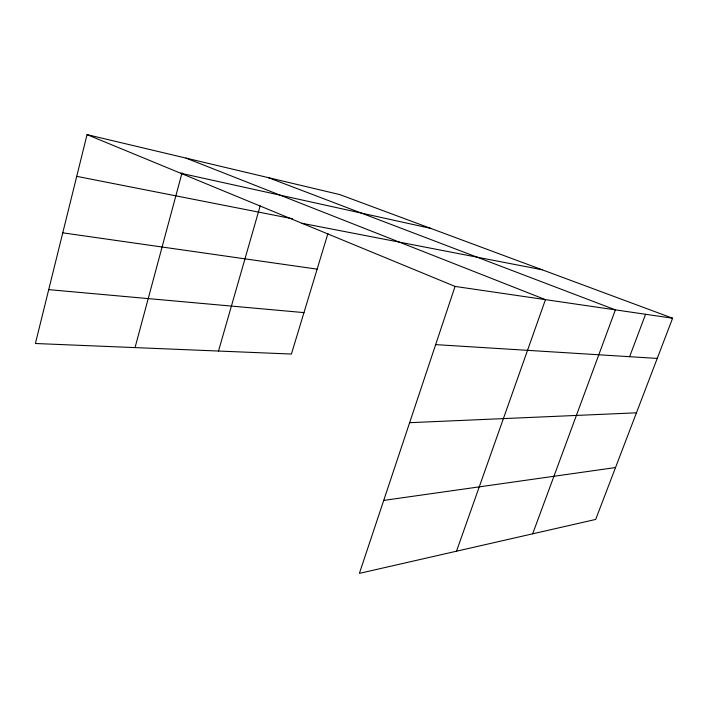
<?xml version="1.0" encoding="UTF-8"?>
<svg xmlns="http://www.w3.org/2000/svg" width="708" height="708" viewBox="0 0 708 708"><rect width="100%" height="100%" fill="white"/><g stroke="black" fill="none" stroke-linecap="round" stroke-linejoin="round"><path stroke-width="1.06" d="M672.6 318.228L455.058 286.421L359.39 573.374L595.693 519.433L672.6 318.228L339.725 194.576L87.04 134.626L35.4 343.504L291.413 354.044L327.928 233.507M135.042 347.601L182.053 172.779M218.507 351.035L260.199 205.807M456.501 551.205L545.461 299.634L185.992 158.105M532.673 533.814L615.385 309.865L268.288 177.628M629.616 356.699L645.572 314.272M383.709 500.414L615.526 467.545M409.631 422.685L636.448 412.817M435.659 344.619L657.236 358.416M48.719 289.643L303.962 312.609M62.764 232.826L317.131 269.146M302.024 223.303L542.151 269.766M76.721 176.354L292.554 218.781M180.584 173.212L430.765 228.392M87.04 134.626L455.058 286.421"/></g></svg>
